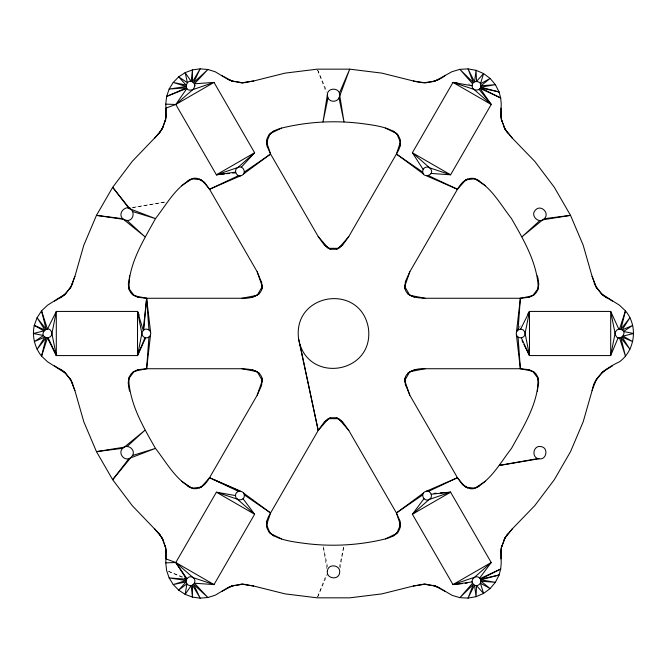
<?xml version="1.0" encoding="UTF-8"?>
<svg xmlns="http://www.w3.org/2000/svg" width="667" height="667" viewBox="0 0 667 667"><rect width="100%" height="100%" fill="white"/><g stroke="black" fill="none" stroke-linecap="round" stroke-linejoin="round"><path stroke-width="0.5" stroke-dasharray="3.33 2.5" d="M340.112 567.917L343.83 546.098L339.42 567.05M317.659 596.882L326.205 574.746M317.684 596.915L327.622 573.762M519.234 327.522L520.318 325.821M132.049 207.904L165.691 201.918L132.116 207.537M468.242 84L470.277 84.217M168.559 571.352L183.05 577.08M168.526 571.402L183.708 577.972M317.684 70.085L326.83 91.387M317.659 70.118L326.205 92.254M327.58 567.05L323.212 546.106L326.822 568.768"/><path stroke-width="1" d="M595.706 380.849L592.104 390.612L583.191 421.786L570.535 451.634L554.319 479.706L534.801 505.594L512.264 528.906L505.119 537.635L501.367 547.632L500.817 551.993L501.234 562.856L500.684 569.034L499.074 575.021L495.389 582.308L490.128 588.561L483.575 593.438L476.08 596.673L468.034 598.107L459.88 597.649L452.043 595.331L439.061 587.644L435.009 585.943L424.47 584.192L413.34 586.018L381.891 593.88L349.708 597.84L317.292 597.84L285.109 593.88L253.66 586.018L242.53 584.192L231.991 585.943L227.939 587.644L215.316 595.172L207.904 597.507L200.15 598.157L192.455 597.098L185.168 594.38L178.656 590.128L173.228 584.559L169.151 577.939L166.625 570.585L165.766 562.856L166.183 551.993L165.633 547.632L162.906 539.528L159.43 533.984L132.199 505.594L112.681 479.706L96.465 451.634L83.809 421.786L74.896 390.612L71.294 380.849M595.706 286.151L592.104 276.388L583.191 245.214L570.535 215.366L554.319 187.294L534.801 161.406L512.264 138.094L505.119 129.365L501.367 119.368L500.817 115.007L501.234 104.144L500.684 97.966L499.074 91.979L495.389 84.692L490.128 78.439L483.575 73.562L476.08 70.327L468.034 68.893L459.88 69.351L452.043 71.669L435.009 81.057L424.47 82.808L413.34 80.982L381.891 73.12L349.708 69.16L317.292 69.16L285.109 73.12L253.66 80.982L242.53 82.808L231.991 81.057L227.939 79.356L215.316 71.828L207.904 69.493L200.15 68.843L192.455 69.902L185.168 72.62L178.656 76.872L173.228 82.441L169.151 89.061L166.625 96.415L165.766 104.144L166.183 115.007L165.633 119.368L162.906 127.472L159.43 133.016L132.199 161.406L112.681 187.294L96.465 215.366L83.809 245.214L74.896 276.388L71.294 286.151M501.009 558.904L501.367 547.632L505.119 537.635L512.264 528.906M266.725 140.187L267.275 146.54L270.577 154.044L318.209 236.552L324.329 245.022L328.406 248.324L338.594 248.324L342.671 245.022L348.791 236.552L396.423 154.044C411.397 130.49 381.674 126.188 364.882 123.97C337.135 120.027 308.763 121.436 281.532 128.097C275.229 129.915 267.984 132.866 266.725 140.187L267.275 146.54M400.275 526.813L399.725 520.46L396.423 512.956L348.791 430.448L342.671 421.978L338.594 418.676L328.406 418.676L324.329 421.978L318.209 430.448L270.577 512.956C255.603 536.51 285.326 540.812 302.118 543.03C329.865 546.973 358.237 545.564 385.468 538.903C391.771 537.085 399.016 534.134 400.275 526.813L399.725 520.46M135.301 371.035L146.623 368.734L148.941 337.068L150.283 335.501L150.759 333.5L146.623 298.266L135.301 295.965M531.699 371.035L520.377 368.734L516.241 333.5L516.717 331.499L518.059 329.932L520.377 298.266L531.699 295.965M129.64 275.805C128.814 282.758 126.655 291.762 134.359 295.773L128.698 288.286C128.931 263.123 143.713 240.087 155.486 218.609C166.233 204.819 175.388 187.727 191.137 179.115M537.36 391.195C538.186 384.242 540.345 375.238 532.641 371.227L538.302 378.714C538.069 403.877 523.287 426.913 511.514 448.391C500.767 462.181 491.612 479.273 475.863 487.885M154.736 138.094L161.881 129.365L165.633 119.368L165.991 108.096L175.788 104.477L214.015 82.408L192.488 89.728C181.332 93.038 187.344 74.562 194.422 83.792L214.015 82.408L254.619 152.743L237.919 167.492C232.741 169.843 236.977 178.164 241.929 175.354C247.107 172.995 242.871 164.682 237.919 167.492L216.4 174.812L175.788 104.477L165.766 104.144M235.509 495.581C235.259 489.895 244.589 489.895 244.339 495.581C244.589 501.267 235.259 501.267 235.509 495.581L216.4 492.188L175.788 562.523L165.766 562.856M327.322 95.148L327.997 97.949L323.003 121.886L327.322 95.148C326.963 87.185 340.037 87.185 339.678 95.148L343.997 121.886L339.003 97.949L349.708 69.16L339.378 93.238M462.139 583.633L452.985 584.592L412.381 514.257L429.081 499.508C434.259 497.157 430.023 488.836 425.071 491.646C419.893 494.005 424.129 502.318 429.081 499.508L450.6 492.188L491.212 562.523L479.631 578.081C483.833 581.924 477.23 588.527 473.395 584.325C469.193 580.482 475.788 573.887 479.631 578.081M472.103 85.793C471.844 80.107 481.182 80.107 480.924 85.793C481.182 91.479 471.844 91.479 472.103 85.793L452.985 82.408L412.381 152.743L423.145 169.418C419.735 179.79 437.419 175.546 429.673 167.851L412.381 152.743L450.6 174.812L491.212 104.477L480.082 88.386L500.684 97.966L480.448 87.802L499.074 91.979L480.707 87.16L495.389 84.692L480.924 85.793L490.128 78.439L480.448 83.792L483.575 73.562L476.513 81.382L476.08 70.327L474.512 81.866L468.034 68.893L473.395 82.675L459.88 69.351L472.578 83.792M239.92 491.162L209.546 477.722L201.259 487.093L191.938 488.252C199.833 490.57 206.053 483.942 209.546 477.722L257.187 395.214L261.464 385.684L262.073 378.264C259.613 369.385 249.366 369.21 241.896 368.734L146.623 368.734L138.478 369.635L135.184 370.91M531.816 296.09L528.522 297.365L520.377 298.266L425.104 298.266C417.634 297.79 407.387 297.615 404.927 288.736L405.536 281.316L409.813 271.786L457.454 189.278C460.947 183.058 467.167 176.43 475.062 178.748L465.741 179.907L457.454 189.278L426.388 175.78M266.725 526.813L267.275 520.46M399.725 146.54L400.275 140.187M74.896 390.612L70.91 380.057L65.708 373.278L47.482 361.756L41.554 356.128L47.474 337.911L48.166 337.861L56.303 355.569L51.893 333.5C49.775 322.061 36.035 335.793 47.474 337.911L56.303 355.569L137.519 355.569L142.146 332.133L143.755 329.932L146.623 298.266L241.896 298.266C250.175 298.916 263.832 295.706 262.006 284.767M531.816 370.91L528.522 369.635L520.377 368.734L425.104 368.734C416.825 368.084 403.168 371.294 404.994 382.233M129.64 391.195C127.622 384.35 127.197 375.271 134.359 371.227L128.698 378.714C129.69 404.027 143.213 426.905 155.486 448.391C166.233 462.181 175.388 479.273 191.137 487.885M537.36 275.805C539.378 282.65 539.803 291.729 532.641 295.773L538.302 288.286C537.31 262.973 523.787 240.095 511.514 218.609C500.767 204.819 491.612 187.727 475.863 179.115M135.184 296.09L138.478 297.365L146.623 298.266L143.23 330.382L137.519 311.431L56.303 311.431L47.474 329.089L41.554 310.872L47.482 305.244L65.708 293.722L70.91 286.943L74.896 276.388M146.623 368.734L150.542 334.867M516.458 332.133L520.377 298.266M261.464 385.684L261.739 383.959M262.006 382.233L262.073 378.264M404.994 284.767L404.927 288.736M405.261 283.041L405.536 281.316M165.158 121.469L166.183 115.007M500.817 551.993L501.842 545.531M128.281 383.108L129.306 376.822M537.694 290.178L538.719 283.892M523.903 344.422L529.481 355.569L610.697 355.569L610.697 311.431L615.107 333.5C617.742 345.598 631.19 329.848 618.834 329.139L610.697 311.431L529.481 311.431L525.062 333.5C525.321 338.344 517.709 339.553 516.458 334.867M619.526 329.089L625.446 310.872L619.518 305.244L601.292 293.722L596.09 286.943L592.104 276.388M243.497 492.988L270.577 512.956L266.608 524.821L270.26 533.475L281.532 538.903M423.503 174.012L396.423 154.044L400.392 142.179L396.74 133.525L385.468 128.097M257.187 395.214L262.281 380.507L257.187 371.677L241.896 368.734M409.813 271.786L404.719 286.493L409.813 295.323L425.104 298.266M592.104 390.612C594.455 375.896 607.178 367.584 619.518 361.756C635.326 350.217 638.177 325.729 625.446 310.872L620.885 329.298L629.923 317.709L622.119 329.932L632.708 325.388L623.462 331.499L633.65 333.5L623.095 336.093L632.708 341.612L622.119 337.068L629.923 349.291L620.885 337.702L625.446 356.128L619.526 337.911M132.583 455.486C135.985 449.6 127.255 443.255 122.711 448.307C117.659 452.851 124.004 461.581 129.882 458.187L155.486 448.391L132.583 455.486L112.681 479.706L128.989 458.554M243.046 498.699L254.619 514.257L214.015 584.592L193.08 577.63C188.628 574.087 183.142 581.641 187.894 584.776C192.346 588.319 197.832 580.774 193.08 577.63L175.788 562.523L165.991 558.904L165.633 547.632L161.881 537.635L154.736 528.906M139.236 315.157L137.519 311.431L137.519 355.569L144.981 337.702L147.04 337.861L148.941 337.068M618.159 337.702L610.697 355.569L615.324 332.133L616.933 329.932L618.834 329.139M137.519 355.569L145.656 337.861M518.059 329.932L520.652 329.089L529.481 311.431L529.481 355.569L521.344 337.861M69.777 288.778L72.836 283M594.164 384L597.223 378.222M339.003 97.949C336.993 102.368 330.007 102.368 327.997 97.949M423.145 169.418C424.27 167.058 427.589 166.258 429.673 167.851L450.6 174.812L431.007 173.428M159.43 133.016L162.906 127.472M504.094 539.528L507.57 533.984M517.083 330.907L518.701 328.364M527.864 313.974L529.481 311.431M423.954 498.699L412.381 514.257L450.6 492.188L440.287 492.921M70.91 286.943L64.124 295.189L54.536 301.134M596.09 380.057L602.876 371.811L612.464 365.866M544.289 218.693C550.167 213.315 540.929 204.077 535.551 209.955C529.673 215.333 538.911 224.571 544.289 218.693L570.535 215.366L542.73 219.827L522.011 236.785L539.92 220.502M338.594 248.324L348.791 236.552M298.624 339.028C306.77 384.742 374.754 373.97 368.376 327.972C360.23 282.258 292.246 293.03 298.624 339.028L318.209 430.448L328.406 418.676M472.578 583.208L459.88 597.649L473.395 584.325L468.034 598.107L474.512 585.134L476.08 596.673L476.513 585.618L483.575 593.438L480.448 583.208L490.128 588.561L480.924 581.207L495.389 582.308L480.707 579.84L499.074 575.021L480.448 579.198L500.684 569.034L480.082 578.614M241.287 167.225L254.619 152.743L216.4 174.812L224.537 173.962M127.08 446.498L144.989 430.215L124.27 447.173L96.465 451.634L122.711 448.307M268.918 135.001L273.854 130.974M393.146 536.026L398.082 531.999M60.622 297.849L65.708 293.722M601.292 373.278L606.378 369.151M243.497 174.012L270.577 154.044L266.608 142.179L270.26 133.525L281.532 128.097M385.468 538.903L396.74 533.475L400.392 524.821L396.423 512.956L423.503 492.988M462.306 182.666L467.525 179.014M199.475 487.986L204.694 484.334M329.081 248.633L330.44 249.258L336.56 249.258L342.671 245.022M324.329 421.978L330.44 417.742L336.56 417.742L337.919 418.367M244.28 172.111L270.577 154.044M396.423 512.956L422.72 494.889M181.599 185.801L191.146 179.29M475.854 487.71L485.401 481.199M413.34 80.982C424.02 84.034 436.043 82.683 444.956 75.73M143.755 329.932C146.031 328.156 149.742 329.365 150.542 332.133M452.985 584.592L491.212 562.523L474.512 577.272L452.985 584.592L472.153 581.899M222.044 591.27L231.991 585.943L242.53 584.192L253.66 586.018M252.293 297.207L259.021 294.03M407.979 372.97L414.707 369.793M261.739 283.041L257.187 271.786L209.546 189.278L204.694 182.666L201.259 179.907L191.938 178.748C200.183 176.013 205.136 183.842 209.546 189.278L238.561 175.621M428.439 491.379L457.454 477.722C461.864 483.158 466.817 490.987 475.062 488.252L465.741 487.093L462.306 484.334L457.454 477.722L409.813 395.214L405.261 383.959M132.7 372.328L138.478 369.635M528.522 297.365L534.3 294.672M336.56 249.258L337.919 248.633M329.081 418.367L330.44 417.742M209.546 189.278L240.612 175.78M426.388 491.22L457.454 477.722M432.95 81.691L439.061 79.356M227.939 587.644L234.05 585.309M187.927 180.582L193.889 178.322M473.111 488.678L479.073 486.418M48.166 337.861L50.592 336.618L51.676 334.867L56.303 311.431L56.303 355.569M241.896 298.266L257.187 295.323L262.281 286.493L257.187 271.786M425.104 368.734L409.813 371.677L404.719 380.507L409.813 395.214M538.011 458.554L499.266 465.449L538.953 458.779C546.765 460.372 548.808 447.474 540.887 446.573C533.083 444.981 531.04 457.887 538.953 458.779M122.711 218.693L96.465 215.366L123.445 219.326L127.08 220.502L144.989 236.785L123.445 219.326C117.284 214.732 123.487 206.17 130.082 207.879M253.66 80.982L242.53 82.808L231.991 81.057L222.044 75.73M413.34 586.018L424.47 584.192L435.009 585.943L444.956 591.27M216.4 174.812L235.568 172.111M226.572 173.745L229.623 173.428M232.675 173.103L235.726 172.786M431.274 494.214L450.6 492.188M465.191 583.317L467.225 583.1M127.08 220.502C134.434 220.869 135.368 209.004 128.047 208.221M434.1 493.355L436.168 493.213M240.37 82.741L246.907 82.508M420.093 584.492L426.63 584.259M420.093 82.508L426.63 82.741M240.37 584.259L246.907 584.492M186.552 579.198L169.151 577.939L186.126 580.515L173.228 584.559L186.126 581.899L178.656 590.128L186.918 583.8L185.168 594.38L191.179 585.568L192.455 597.098L192.488 585.134L200.15 598.157L193.605 584.325L207.904 597.507L194.422 583.208L214.015 584.592L175.788 562.523L186.552 579.198L184.659 578.381M520.652 329.089L523.245 329.932L524.854 332.133L529.481 355.569M479.106 89.37L491.212 104.477L452.985 82.408L457.053 82.833M132.583 211.514L155.486 218.609L129.882 208.813L112.681 187.294L128.989 208.446M452.985 82.408L473.92 89.37L491.212 104.477M473.111 178.322L479.073 180.582M187.927 486.418L193.889 488.678M227.939 79.356L234.05 81.691M432.95 585.309L439.061 587.644M184.984 577.847L186.918 578.614L175.788 562.523M144.981 337.702L143.23 336.618L142.146 334.867L137.519 311.431M213.315 479.356L240.612 491.22M528.522 369.635L534.3 372.328M132.7 294.672L138.478 297.365M428.439 175.621L457.454 189.278M209.546 477.722L238.561 491.379M407.979 294.03L414.707 297.207M252.293 369.793L259.021 372.97M596.09 286.943L602.876 295.189L612.464 301.134M54.536 365.866L64.124 371.811L70.91 380.057M475.854 179.29L485.401 185.801M181.599 481.199L191.146 487.71M396.423 154.044L422.72 172.111M244.28 494.889L270.577 512.956M324.329 245.022L330.44 249.258M336.56 417.742L342.671 421.978M199.475 179.014L204.694 182.666M462.306 484.334L467.525 487.986M601.292 293.722L606.378 297.849M60.622 369.151L65.708 373.278M393.146 130.974L398.082 135.001M268.918 531.999L273.854 536.026M318.209 236.552L328.406 248.324M338.594 418.676L348.791 430.448M512.264 138.094L505.119 129.365L501.367 119.368L501.009 108.096M504.094 127.472L507.57 133.016M159.43 533.984L162.906 539.528M594.164 283L597.223 288.778M69.777 378.222L72.836 384M522.044 340.704L522.978 342.563M299.917 344.414L318.209 430.448M537.694 376.822L538.719 383.108M128.281 283.892L129.306 290.178M500.817 115.007L501.842 121.469M165.158 545.531L166.183 551.993M404.927 378.264L405.536 385.684M261.464 281.316L262.073 288.736M518.059 337.068L520.377 368.734M146.623 298.266L148.941 329.932M194.897 85.793L193.605 88.919L175.788 104.477L186.918 88.386L166.625 96.415L186.552 87.802L169.151 89.061L186.126 86.485L173.228 82.441L186.126 85.101L178.656 76.872L187.369 82.675L185.168 72.62L191.179 81.432L192.455 69.902L192.488 81.866L200.15 68.843L193.605 82.675L207.904 69.493L194.422 83.792L194.897 85.793M327.397 570.885C325.804 578.698 338.711 580.74 339.603 572.82C341.196 565.016 328.289 562.973 327.397 570.885M34.292 325.388C31.941 336.118 34.642 347.582 41.554 356.128L46.115 337.702L37.077 349.291L44.881 337.068L34.292 341.612L43.538 335.501L33.35 333.5L43.905 330.907L34.292 325.388L37.077 317.709L41.554 310.872L46.115 329.298L37.077 317.709L44.881 329.932L34.292 325.388M237.327 499.149L216.4 492.188L254.619 514.257L237.327 499.149"/></g></svg>
